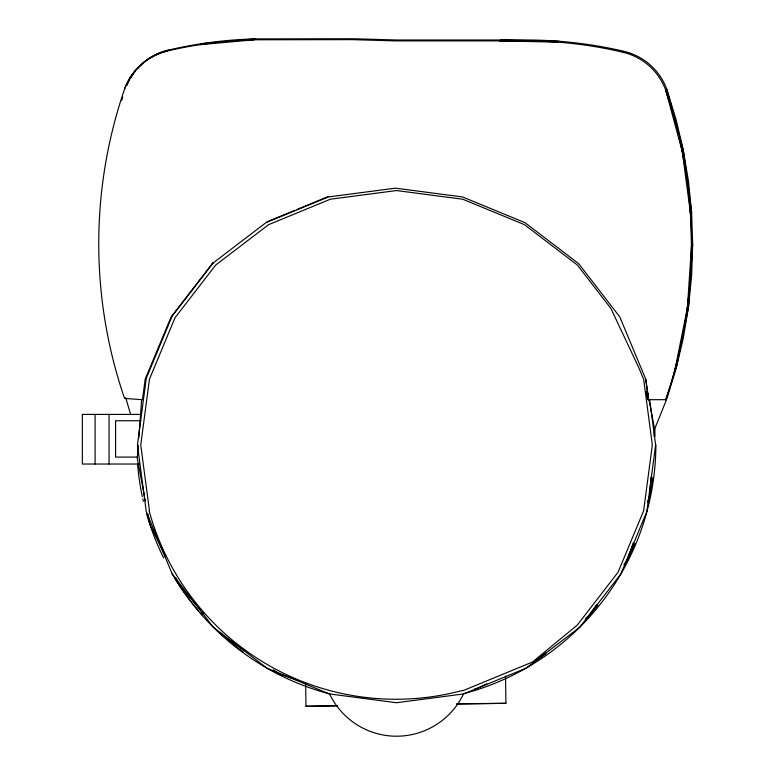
<?xml version="1.0" encoding="UTF-8"?>
<svg xmlns="http://www.w3.org/2000/svg" width="775" height="775" viewBox="0 0 775 775"><rect width="100%" height="100%" fill="white"/><g stroke="black" fill="none" stroke-linecap="round" stroke-linejoin="round"><path stroke-width="1.16" d="M690.525 213.571L682.223 151.173L665.764 90.404C699.912 189.797 699.912 300.283 665.764 399.687L648.442 399.687L645.73 379.178L619.845 317.023L578.663 263.645L525.004 222.687L462.51 196.937L395.453 188.16L328.397 196.937L265.903 222.687L212.243 263.645L171.072 317.023L145.187 379.178L142.474 399.687L124.562 398.437A476.315 476.315 0 0 1 124.552 89.154A59.937 59.937 0 0 1 141.137 64.635M623.933 51.344A60.208 60.208 0 0 1 666.887 89.503L676.091 119.631L683.308 150.292L688.5 181.35L691.62 212.689L692.656 244.154L691.62 275.629L688.5 306.958L683.308 338.026L676.091 368.677L666.849 398.796L654.633 429.108L654.1 436.296M691.571 245.045L687.406 307.849L674.996 369.568M692.656 244.154L688.5 306.958L676.091 368.677M138.25 445.267L137.272 458.374L144.489 496.145M138.783 438.117L141.631 399.978M651.058 477.042L649.634 496.203L647.638 501.88M633.311 542.713L627.333 559.724L623.933 564.694M596.75 604.423L589.271 615.34L585.609 618.479M535.864 660.31L538.034 659.263L545.358 652.986M141.137 64.635L146.088 60.586A60.382 60.382 0 0 1 168.562 50.075A428.032 428.032 0 0 1 200.851 43.797L255.44 38.895L353.361 38.75L396.538 40L526.089 40A428.275 428.275 0 0 1 558.969 41.259A428.081 428.081 0 0 1 623.933 51.324M212.243 263.645L213.328 262.754L172.157 316.132L146.272 378.287L137.446 444.995L146.272 511.694L172.157 573.858L213.328 627.227L266.997 668.186L329.482 693.935L396.538 702.722L463.605 693.935L526.089 668.186L579.758 627.227L620.93 573.858L646.815 511.694L655.64 444.995L649.683 399.978M486.903 683.802L477.119 688.5L474.746 688.946M266.997 221.795L294.887 210.306M297.125 209.386L328.368 196.511M462.752 690.767L532.454 662.044L577.307 625.057L618.072 572.212L643.628 510.851L652.337 444.995L643.657 379.382L638.862 367.844L610.903 308.479L577.423 265.079L524.442 224.643L462.752 199.223L396.538 190.553L330.334 199.223L268.644 224.643L215.663 265.079L175.014 317.769L149.459 379.14L140.75 444.995L149.459 510.851M144.993 61.477A60.382 60.382 0 0 1 167.477 50.966A428.032 428.032 0 0 1 199.766 44.688L254.345 39.777L352.276 39.641L395.453 40.891L525.004 40.891A428.275 428.275 0 0 1 557.884 42.15A428.081 428.081 0 0 1 622.848 52.216M305.641 683.027L305.999 706.306L336.844 705.637M305.999 706.306L337.319 705.841M456.552 704.058L505.93 703.312L505.513 676.062M457.085 703.758L505.93 703.312M140.963 414.402L82.344 414.402L82.344 464.031L139.258 464.031M140.972 420.738L115.582 420.738L115.582 457.085L137.349 457.085M500.485 40L558.969 41.259M499.391 40.891L557.884 42.15M296.457 679.84L279.358 673.901L273.362 669.842M244.406 650.235L223.442 636.033L220.284 632.4M200.58 609.644L179.287 585.077L175.615 577.501M202.149 611.465L203.728 613.287M165.637 556.934L149.895 524.472L147.87 513.854M125.647 397.546L130.743 414.77M666.849 89.513L683.308 150.292L691.62 212.689M645.73 379.178L647.997 394.368M649.004 399.6L654.633 429.108M144.935 498.509L145.39 500.873M647.367 391.036L647.9 395.366M109.081 414.402L109.081 464.031M95.102 414.402L95.102 464.031M200.851 43.797A428.226 428.226 0 0 1 255.44 38.895M126.838 85.172A60.14 60.14 0 0 1 129.764 79.205A59.937 59.937 0 0 0 126.858 85.172M137.136 68.839A60.14 60.14 0 0 1 168.572 50.104M121.636 100.459A476.315 476.315 0 0 1 122.702 97.117M137.146 68.839A59.937 59.937 0 0 1 142.222 63.744M652.889 477.284A257.329 257.329 0 0 1 648.355 502.045M634.909 543.391A257.329 257.329 0 0 1 624.572 565.033M597.825 605.285A257.329 257.329 0 0 1 586.026 618.867M545.939 653.809A257.329 257.329 0 0 1 537.986 659.186M654.73 429.108A257.329 257.329 0 0 1 655.03 436.277M199.766 44.688A428.226 428.226 0 0 1 254.345 39.777M622.848 52.235A60.208 60.208 0 0 1 665.793 90.394M124.533 89.144A60.14 60.14 0 0 1 167.477 50.995M689.895 205.133A476.296 476.296 0 0 1 691.474 254.713M691.174 264.401A476.296 476.296 0 0 1 691.067 266.823M689.682 287.399A476.296 476.296 0 0 1 689.459 289.811M688.849 295.837A476.296 476.296 0 0 1 685.468 321.015M685.081 323.407A476.296 476.296 0 0 1 684.674 325.8M678.861 354.32A476.296 476.296 0 0 1 665.764 399.687M665.764 90.404A476.296 476.296 0 0 1 670.985 106.524M678.6 134.627A476.296 476.296 0 0 1 684.257 161.868M684.674 164.261A476.296 476.296 0 0 1 685.071 166.644M689.353 199.107A476.296 476.296 0 0 1 689.576 201.519M329.491 693.906A258.918 258.918 0 0 1 172.127 573.868M655.882 444.995A257.978 257.978 0 0 1 463.547 693.722M463.528 693.896A74.177 74.177 0 0 1 329.559 693.896M462.646 690.399A255.866 255.866 0 0 1 149.158 510.928M279.397 673.804A257.688 257.688 0 0 1 273.013 670.511M243.214 651.882A257.688 257.688 0 0 1 219.906 632.817M202.101 614.74A257.688 257.688 0 0 1 200.493 612.918M198.904 611.078A257.688 257.688 0 0 1 174.792 578.005M163.661 557.923A257.688 257.688 0 0 1 146.688 514.193M143.365 501.338A257.688 257.688 0 0 1 142.833 498.974M142.319 496.61A257.688 257.688 0 0 1 137.592 464.351M648.568 399.668L647.755 399.687L646.282 391.927L647.106 392.014L648.568 399.668M135.703 70.535A60.14 60.14 0 0 0 130.268 78.343A59.937 59.937 0 0 1 135.703 70.535"/></g></svg>
